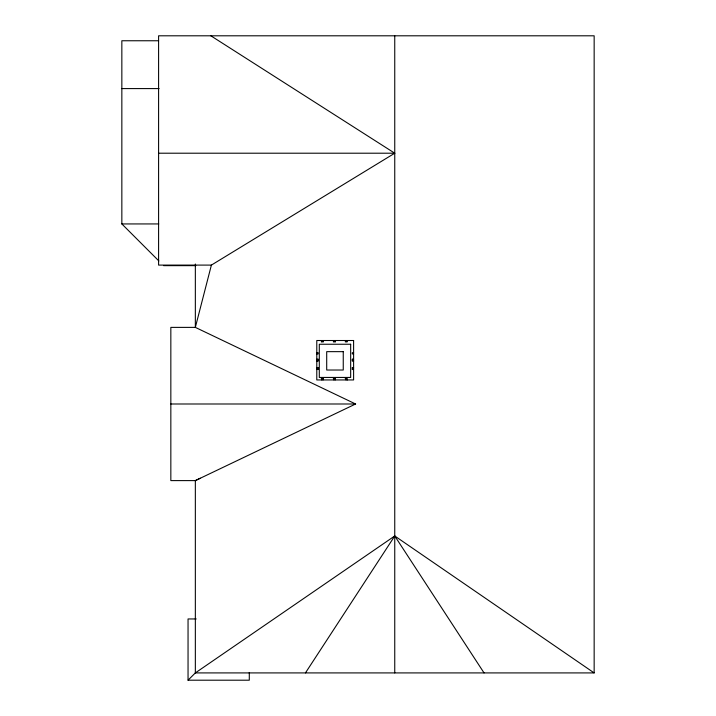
<?xml version="1.0" encoding="UTF-8"?>
<svg xmlns="http://www.w3.org/2000/svg" width="716" height="716" viewBox="0 0 716 716"><rect width="100%" height="100%" fill="white"/><g stroke="black" fill="none" stroke-linecap="round" stroke-linejoin="round"><path stroke-width="1.07" d="M210.853 35.8L394.749 153.206L211.39 265.099L195.343 327.382L170.838 327.382L170.838 480.606L195.343 480.606L200.301 478.234M305.446 672.915L394.749 535.971L594.155 672.915L594.155 35.8L158.594 35.8L158.594 265.099L211.39 265.099M249.293 672.53L249.293 680.2L188.048 680.2L195.71 672.548M195.343 264.016L195.343 327.382L355.61 403.994L195.343 480.606L195.343 672.915L394.749 535.971L484.043 672.915M158.594 40.758L121.845 40.758L121.845 223.938L158.836 260.928M121.845 88.587L159.095 88.587M158.594 153.206L394.749 153.206M121.845 223.938L158.764 223.938M163.552 265.645L195.817 265.645M321.269 341.792L323.399 341.792M333.298 341.792L335.473 341.792M345.184 341.792L347.358 341.792L347.358 340.512M316.785 352.684L318.074 352.684L318.074 353.946L316.785 353.946M353.606 352.684L352.317 352.684L352.317 353.946L353.606 353.946M316.785 359.235L318.074 359.235M352.317 359.235L353.606 359.235M316.785 360.515L318.074 360.515M352.317 360.515L353.606 360.515M316.785 361.15L318.074 361.15L318.074 359.163M353.606 361.15L352.317 361.15L352.317 359.163M316.785 367.764L318.074 367.764M352.317 367.764L353.606 367.764M316.785 369.044L318.074 369.044M352.317 369.044L353.606 369.044M321.269 378.666L323.399 378.666M333.298 378.666L335.473 378.666M345.184 378.666L347.358 378.666L347.358 379.945M170.838 403.994L355.61 403.994M196.22 618.955L188.048 618.955L188.048 680.2M195.343 672.915L594.155 672.915M394.749 35.8L394.749 672.915M352.317 367.559L352.317 369.599M346.07 340.512L346.07 341.792M346.07 378.666L346.07 379.945M335.195 340.512L335.195 341.792M335.195 378.666L335.195 379.945M333.907 340.512L333.907 341.792M333.907 378.666L333.907 379.945M323.032 340.512L323.032 341.792M323.032 378.666L323.032 379.945M321.744 340.512L321.744 341.792M321.744 378.666L321.744 379.945M318.074 367.559L318.074 369.599M353.606 340.512L316.785 340.512L316.785 379.945L353.606 379.945L353.606 340.512M350.661 344.244L319.3 344.244L319.3 377.439L350.661 377.439L350.661 344.244M343.25 351.654L326.702 351.654L326.702 370.029L343.25 370.029L343.25 351.654"/></g></svg>
